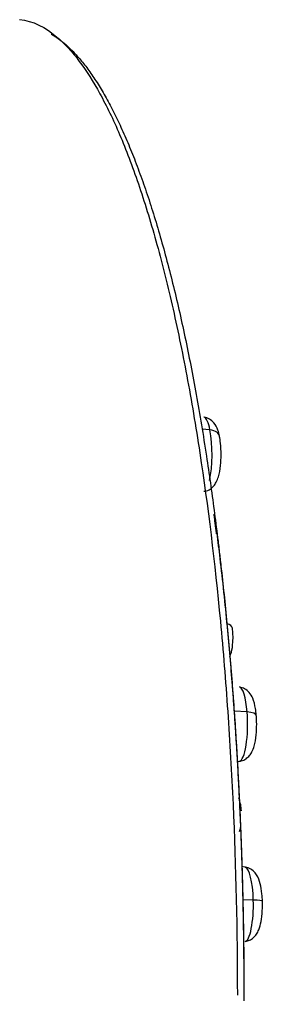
# Model space of a CAD drawing. Header units: millimetres. Extents: x -33000 to 294000, y 0 to 42408.
# Drawn here: x 239881.2 to 239894.9, y 18518.6 to 18573.6 of the extents above; entities that cross this region are included whole.
import ezdxf

# ---------------------------------------------------------------- set-up
doc = ezdxf.new("R2010")
doc.units = ezdxf.units.MM
doc.header["$LTSCALE"] = 50
doc.layers.add('arch', color=8, linetype='Continuous')

# ---------------------------------------------------------------- blocks, each defined once
blk = doc.blocks.new('A$C6CF502EC')
for p, q in [((-113.205, -54.326), (-112.612, -54.336)), ((-112.745, -56.181), (-112.532, -56.211)), ((-112.266, -62.133), (-112.42, -62.155)), ((-112.856, -64.938), (-112.116, -64.974)), ((-110.759, -80.847), (-110.295, -80.892))]:
    blk.add_line(p, q)
for centre, major_axis, ratio, start_param, end_param in [((-112.729, -54.085), (0, 2.097), 0.228351, 0.033013, 1.685885), ((-112.917, -54.235), (0.8, 0.021), 0.1118, 3.138897, 4.340899), ((-112.729, -54.085), (0, 2.097), 0.228351, 1.685885, 3.108634), ((-111.73, -59.309), (0.798, 0.053), 0.270228, 3.163748, 3.687178), ((-112.404, -64.251), (0, 2.097), 0.228351, 0.032998, 1.904504), ((-112.577, -64.678), (0.798, 0.063), 0.318894, 3.127434, 4.329439), ((-112.404, -64.251), (0, 2.097), 0.228351, 1.904504, 3.108666), ((-111.235, -69.559), (0.793, 0.105), 0.486848, 3.156206, 3.983252), ((-110.397, -79.474), (0, 2.097), 0.228351, 0.793787, 2.284325), ((-110.513, -80.328), (0.785, 0.155), 0.637213, 3.069947, 4.271952), ((-110.397, -79.474), (0, 2.097), 0.228351, 2.284325, 3.088574)]:
    blk.add_ellipse(centre, major_axis=major_axis, ratio=ratio, start_param=start_param, end_param=end_param)
for points, knots in [([(-111.163, -22.992), (-111.182, -23.146), (-111.298, -24.076), (-111.499, -25.812), (-111.747, -28.242), (-111.967, -30.725), (-112.159, -33.252), (-112.323, -35.815), (-112.416, -37.619), (-112.462, -38.64), (-112.472, -38.866), (-112.482, -39.093), (-112.492, -39.32), (-112.501, -39.546), (-112.51, -39.774), (-112.519, -40.001), (-112.528, -40.228), (-112.536, -40.456), (-112.545, -40.684), (-112.553, -40.912), (-112.561, -41.14), (-112.568, -41.368), (-112.576, -41.596), (-112.583, -41.825), (-112.59, -42.054), (-112.596, -42.283), (-112.603, -42.512), (-112.609, -42.741), (-112.615, -42.971), (-112.621, -43.201), (-112.627, -43.431), (-112.632, -43.661), (-112.637, -43.891), (-112.642, -44.121), (-112.647, -44.352), (-112.651, -44.582), (-112.656, -44.813), (-112.66, -45.044), (-112.664, -45.276), (-112.667, -45.507), (-112.671, -45.739), (-112.674, -45.97), (-112.677, -46.202), (-112.679, -46.435), (-112.682, -46.667), (-112.684, -46.899), (-112.686, -47.132), (-112.688, -47.365), (-112.69, -47.598), (-112.691, -47.831), (-112.692, -48.064), (-112.693, -48.298), (-112.694, -48.531), (-112.694, -48.765), (-112.694, -48.921), (-112.695, -48.999)], [0, 0, 0, 0, 0.01933, 0.117129, 0.215073, 0.313475, 0.411504, 0.509402, 0.607411, 0.615907, 0.624403, 0.632899, 0.641394, 0.649889, 0.658384, 0.66688, 0.675376, 0.683872, 0.692369, 0.700867, 0.709366, 0.717866, 0.726367, 0.734869, 0.743374, 0.75188, 0.760388, 0.768898, 0.77741, 0.785924, 0.794441, 0.802961, 0.811484, 0.820009, 0.828538, 0.83707, 0.845605, 0.854144, 0.862687, 0.871233, 0.879784, 0.888339, 0.896898, 0.905461, 0.91403, 0.922603, 0.931181, 0.939764, 0.948352, 0.956946, 0.965545, 0.97415, 0.982761, 0.991377, 1, 1, 1, 1]), ([(-112.695, -48.999), (-112.694, -49.037), (-112.694, -49.111), (-112.694, -49.224), (-112.694, -49.336), (-112.694, -49.448), (-112.693, -49.56), (-112.693, -49.672), (-112.693, -49.784), (-112.692, -49.895), (-112.692, -50.007), (-112.691, -50.119), (-112.691, -50.231), (-112.69, -50.343), (-112.689, -50.454), (-112.688, -50.566), (-112.688, -50.677), (-112.687, -50.789), (-112.686, -50.901), (-112.685, -51.012), (-112.684, -51.123), (-112.683, -51.235), (-112.682, -51.346), (-112.68, -51.458), (-112.679, -51.569), (-112.678, -51.68), (-112.677, -51.791), (-112.675, -51.902), (-112.674, -52.014), (-112.672, -52.125), (-112.671, -52.236), (-112.669, -52.347), (-112.668, -52.458), (-112.666, -52.569), (-112.664, -52.679), (-112.662, -52.79), (-112.661, -52.901), (-112.659, -53.012), (-112.657, -53.123), (-112.655, -53.233), (-112.653, -53.344), (-112.651, -53.455), (-112.648, -53.565), (-112.646, -53.676), (-112.644, -53.786), (-112.642, -53.897), (-112.639, -54.007), (-112.637, -54.117), (-112.635, -54.228), (-112.632, -54.338), (-112.63, -54.448), (-112.627, -54.558), (-112.624, -54.669), (-112.622, -54.779), (-112.619, -54.889), (-112.616, -54.999), (-112.613, -55.109), (-112.61, -55.219), (-112.607, -55.329), (-112.604, -55.439), (-112.601, -55.549), (-112.598, -55.658), (-112.595, -55.768), (-112.592, -55.878), (-112.588, -55.988), (-112.585, -56.097), (-112.582, -56.207), (-112.578, -56.316), (-112.575, -56.426), (-112.571, -56.535), (-112.568, -56.645), (-112.564, -56.754), (-112.56, -56.864), (-112.557, -56.973), (-112.553, -57.082), (-112.549, -57.191), (-112.545, -57.301), (-112.541, -57.41), (-112.537, -57.519), (-112.533, -57.628), (-112.529, -57.737), (-112.525, -57.846), (-112.521, -57.955), (-112.517, -58.064), (-112.512, -58.173), (-112.508, -58.282), (-112.504, -58.391), (-112.499, -58.499), (-112.495, -58.608), (-112.49, -58.717), (-112.486, -58.825), (-112.481, -58.934), (-112.476, -59.043), (-112.472, -59.151), (-112.467, -59.26), (-112.462, -59.368), (-112.457, -59.477), (-112.427, -60.129), (-112.368, -61.32), (-112.269, -63.039), (-112.157, -64.742), (-112.032, -66.43), (-111.894, -68.101), (-111.734, -69.862), (-111.549, -71.703), (-111.353, -73.458), (-111.219, -74.557), (-111.16, -75.026)], [0, 0, 0, 0, 0.004129, 0.008256, 0.012382, 0.016507, 0.02063, 0.024752, 0.028872, 0.032991, 0.037109, 0.041226, 0.045341, 0.049455, 0.053568, 0.05768, 0.06179, 0.065899, 0.070007, 0.074114, 0.07822, 0.082324, 0.086428, 0.09053, 0.094632, 0.098732, 0.102831, 0.106929, 0.111027, 0.115123, 0.119218, 0.123312, 0.127405, 0.131498, 0.135589, 0.13968, 0.143769, 0.147858, 0.151946, 0.156033, 0.16012, 0.164205, 0.16829, 0.172374, 0.176457, 0.18054, 0.184622, 0.188703, 0.192783, 0.196863, 0.200942, 0.205021, 0.209098, 0.213176, 0.217252, 0.221329, 0.225404, 0.229479, 0.233554, 0.237628, 0.241702, 0.245775, 0.249847, 0.25392, 0.257991, 0.262063, 0.266134, 0.270205, 0.274275, 0.278345, 0.282415, 0.286485, 0.290554, 0.294623, 0.298691, 0.30276, 0.306828, 0.310896, 0.314964, 0.319032, 0.3231, 0.327167, 0.331234, 0.335302, 0.339369, 0.343436, 0.347503, 0.351571, 0.355638, 0.359705, 0.363772, 0.367839, 0.371906, 0.375974, 0.380041, 0.384109, 0.388177, 0.392245, 0.457551, 0.522774, 0.587985, 0.653255, 0.718656, 0.784259, 0.862564, 0.940748, 1, 1, 1, 1]), ([(-111.287, -73.962), (-111.317, -73.705), (-111.408, -72.914), (-111.553, -71.575), (-111.716, -69.935), (-111.867, -68.273), (-112.004, -66.59), (-112.13, -64.889), (-112.242, -63.17), (-112.342, -61.433), (-112.404, -60.188), (-112.437, -59.447), (-112.448, -59.217), (-112.457, -58.986), (-112.467, -58.755), (-112.477, -58.525), (-112.486, -58.294), (-112.495, -58.063), (-112.504, -57.832), (-112.512, -57.601), (-112.521, -57.37), (-112.529, -57.139), (-112.536, -56.907), (-112.544, -56.676), (-112.552, -56.445), (-112.559, -56.213), (-112.566, -55.982), (-112.572, -55.75), (-112.579, -55.518), (-112.585, -55.286), (-112.591, -55.055), (-112.597, -54.823), (-112.603, -54.591), (-112.608, -54.359), (-112.613, -54.126), (-112.618, -53.894), (-112.623, -53.662), (-112.627, -53.429), (-112.631, -53.197), (-112.635, -52.964), (-112.639, -52.732), (-112.643, -52.499), (-112.646, -52.266), (-112.649, -52.033), (-112.652, -51.8), (-112.655, -51.567), (-112.657, -51.334), (-112.659, -51.101), (-112.661, -50.868), (-112.663, -50.634), (-112.665, -50.401), (-112.666, -50.168), (-112.667, -49.934), (-112.668, -49.7), (-112.669, -49.467), (-112.669, -49.233), (-112.67, -49.077), (-112.67, -48.999)], [0, 0, 0, 0, 0.033556, 0.102429, 0.171423, 0.240422, 0.309323, 0.378201, 0.44713, 0.516185, 0.585441, 0.594499, 0.603553, 0.612603, 0.621648, 0.630689, 0.639727, 0.648761, 0.657791, 0.666819, 0.675843, 0.684864, 0.693882, 0.702898, 0.711911, 0.720922, 0.72993, 0.738937, 0.747942, 0.756945, 0.765947, 0.774947, 0.783946, 0.792944, 0.801942, 0.810938, 0.819934, 0.82893, 0.837926, 0.846921, 0.855917, 0.864913, 0.873909, 0.882907, 0.891904, 0.900903, 0.909903, 0.918904, 0.927907, 0.936911, 0.945917, 0.954925, 0.963936, 0.972948, 0.981963, 0.99098, 1, 1, 1, 1]), ([(-100.016, -104.005), (-100.746, -103.934), (-101.475, -103.583), (-102.394, -102.781), (-102.595, -102.584), (-102.994, -102.145), (-103.589, -101.422), (-104.171, -100.51), (-104.74, -99.475), (-104.928, -99.11), (-105.299, -98.34), (-105.85, -97.124), (-106.555, -95.27), (-107.059, -93.715), (-107.389, -92.643), (-107.551, -92.089), (-108.027, -90.376), (-108.332, -89.166), (-108.913, -86.622), (-109.189, -85.287), (-109.711, -82.505), (-110.446, -78.163), (-111.031, -73.379), (-111.424, -69.22), (-111.498, -68.38), (-111.637, -66.685), (-111.83, -64.118), (-112.178, -57.992), (-112.301, -52.58), (-112.303, -48.97)], [0, 0, 0, 0, 0.112534, 0.112534, 0.144229, 0.144229, 0.175924, 0.239315, 0.239315, 0.27101, 0.27101, 0.302705, 0.366096, 0.397791, 0.397791, 0.429486, 0.429486, 0.492877, 0.492877, 0.556267, 0.556267, 0.619657, 0.746438, 0.746438, 0.778133, 0.778133, 0.809829, 0.873219, 1, 1, 1, 1]), ([(-112.752, -52.004), (-112.835, -52.012), (-113.003, -52.05), (-113.223, -52.203), (-113.398, -52.411), (-113.543, -52.703), (-113.65, -53.109), (-113.716, -53.686), (-113.721, -54.09), (-113.715, -54.284)], [0, 0, 0, 0, 0.083616, 0.182706, 0.28006, 0.395999, 0.595629, 0.814725, 1, 1, 1, 1]), ([(-113.716, -54.256), (-113.713, -54.401), (-113.691, -54.754), (-113.606, -55.274), (-113.466, -55.678), (-113.207, -55.987), (-112.968, -56.14), (-112.806, -56.162), (-112.749, -56.164)], [0, 0, 0, 0, 0.160882, 0.409459, 0.670018, 0.804099, 0.934495, 1, 1, 1, 1]), ([(-112.529, -59.362), (-112.522, -59.479), (-112.49, -59.741), (-112.437, -59.965), (-112.387, -60.089)], [0, 0, 0, 0, 0.432104, 1, 1, 1, 1]), ([(-112.42, -62.169), (-112.456, -62.169), (-112.591, -62.177), (-112.797, -62.29), (-113, -62.476), (-113.153, -62.719), (-113.283, -63.075), (-113.372, -63.59), (-113.402, -64.226), (-113.386, -64.597), (-113.372, -64.768)], [0, 0, 0, 0, 0.033162, 0.127912, 0.21456, 0.30805, 0.44025, 0.662004, 0.845736, 1, 1, 1, 1]), ([(-113.374, -64.741), (-113.364, -64.881), (-113.319, -65.241), (-113.218, -65.658), (-113.013, -66.026), (-112.732, -66.264), (-112.526, -66.326), (-112.418, -66.343)], [0, 0, 0, 0, 0.185005, 0.499189, 0.703399, 0.860756, 1, 1, 1, 1]), ([(-111.874, -68.066), (-111.914, -68.147), (-111.998, -68.389), (-112.057, -68.804), (-112.064, -69.293), (-112.043, -69.549), (-112.028, -69.664)], [0, 0, 0, 0, 0.18158, 0.53595, 0.790362, 1, 1, 1, 1]), ([(-101.807, -103.179), (-101.809, -103.178), (-101.819, -103.172), (-101.838, -103.161), (-101.863, -103.146), (-101.888, -103.131), (-101.914, -103.115), (-101.939, -103.1), (-101.964, -103.084), (-101.989, -103.068), (-102.015, -103.051), (-102.04, -103.035), (-102.065, -103.018), (-102.091, -103.001), (-102.116, -102.984), (-102.141, -102.966), (-102.166, -102.949), (-102.192, -102.931), (-102.217, -102.912), (-102.242, -102.894), (-102.267, -102.875), (-102.293, -102.857), (-102.318, -102.837), (-102.343, -102.818), (-102.368, -102.799), (-102.394, -102.779), (-102.419, -102.759), (-102.444, -102.739), (-102.469, -102.718), (-102.494, -102.698), (-102.52, -102.677), (-102.545, -102.656), (-102.57, -102.634), (-102.595, -102.613), (-102.772, -102.459), (-103.1, -102.144), (-103.574, -101.602), (-104.042, -100.979), (-104.505, -100.274), (-104.962, -99.491), (-105.411, -98.63), (-105.851, -97.694), (-106.283, -96.684), (-106.706, -95.599), (-107.119, -94.441), (-107.522, -93.214), (-107.912, -91.921), (-108.29, -90.562), (-108.656, -89.139), (-109.01, -87.652), (-109.35, -86.106), (-109.675, -84.505), (-109.985, -82.849), (-110.281, -81.14), (-110.547, -79.476), (-110.783, -77.871), (-110.993, -76.338), (-111.16, -75.03), (-111.255, -74.234), (-111.287, -73.962)], [0, 0, 0, 0, 0.000446, 0.002565, 0.004684, 0.006803, 0.008923, 0.011042, 0.013162, 0.015282, 0.017402, 0.019522, 0.021643, 0.023764, 0.025885, 0.028006, 0.030128, 0.03225, 0.034372, 0.036494, 0.038617, 0.04074, 0.042863, 0.044987, 0.047111, 0.049236, 0.05136, 0.053486, 0.055611, 0.057737, 0.059863, 0.06199, 0.064117, 0.066244, 0.068372, 0.109072, 0.149693, 0.1903, 0.230954, 0.271719, 0.312384, 0.352969, 0.393538, 0.434153, 0.474877, 0.515547, 0.556127, 0.596678, 0.637263, 0.677946, 0.718601, 0.759174, 0.799726, 0.840321, 0.881021, 0.914978, 0.94885, 0.982674, 1, 1, 1, 1]), ([(-110.412, -77.391), (-110.44, -77.39), (-110.568, -77.395), (-110.771, -77.502), (-110.98, -77.683), (-111.135, -77.922), (-111.27, -78.275), (-111.362, -78.787), (-111.397, -79.466), (-111.369, -80.052), (-111.32, -80.377), (-111.293, -80.508)], [0, 0, 0, 0, 0.021971, 0.103862, 0.177909, 0.256713, 0.365103, 0.559397, 0.7167, 0.88094, 1, 1, 1, 1]), ([(-111.298, -80.483), (-111.278, -80.608), (-111.2, -80.881), (-111.044, -81.212), (-110.738, -81.48), (-110.53, -81.549), (-110.417, -81.569)], [0, 0, 0, 0, 0.261413, 0.599403, 0.802975, 1, 1, 1, 1])]:
    blk.add_open_spline(points, degree=3, knots=knots)
for points, degree in [([(-112.67, -48.999), (-112.678, -48.999), (-112.686, -48.999), (-112.695, -48.999)], 3), ([(-112.431, -58.203), (-112.453, -58.275), (-112.47, -58.35), (-112.484, -58.427)], 3), ([(-111.128, -74.991), (-110.99, -76.097)], 1)]:
    blk.add_open_spline(points, degree=degree)

msp = doc.modelspace()

# ---------------------------------------------------------------- block references
at = {"layer": 'arch', "ltscale": 25, "rotation": 180}
msp.add_blockref('A$C6CF502EC', (239781.206, 18469.605), dxfattribs=at)

doc.saveas('drawing.dxf')
